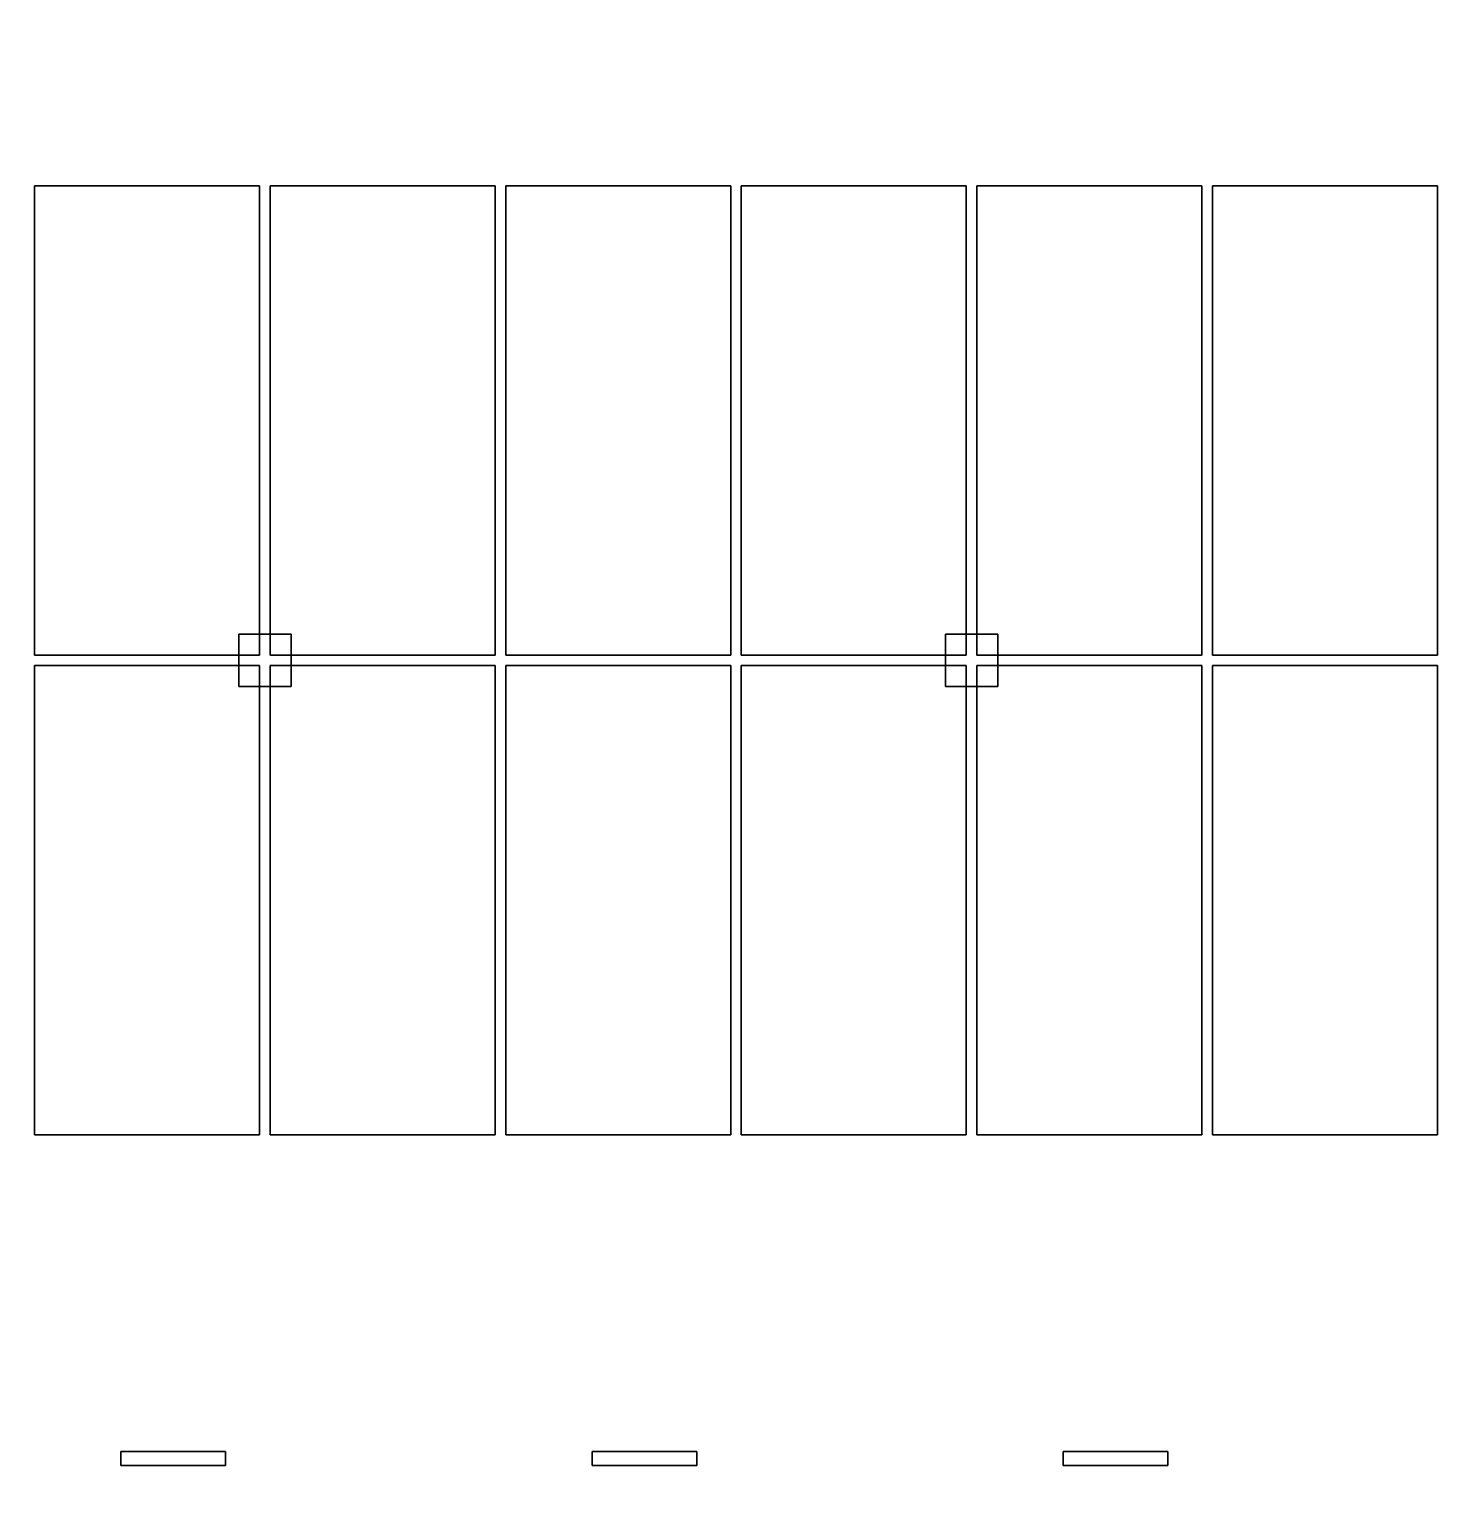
# Model space of a CAD drawing. Header units: metres. Extents: x 0 to 120, y -8 to 55.
# Drawn here: x 85.8 to 102, y 8.74 to 25.53 of the extents above; entities that cross this region are included whole.
import ezdxf

# ---------------------------------------------------------------- set-up
doc = ezdxf.new("R2010")
doc.units = ezdxf.units.M

msp = doc.modelspace()

# ---------------------------------------------------------------- linework, layer by layer
at = {"layer": 'COLUMN', "color": 7}
for points in [[(88.2, 18, -3.4), (88.2, 18.6, -3.4), (88.8, 18.6, -3.4), (88.8, 18, -3.4)], [(88.2, 18, -0.3), (88.8, 18, -0.3), (88.8, 18.6, -0.3), (88.2, 18.6, -0.3)], [(88.8, 18.6, -3.4), (88.2, 18.6, -3.4), (88.2, 18.6, -0.3), (88.8, 18.6, -0.3)], [(88.2, 18.6, -3.4), (88.2, 18, -3.4), (88.2, 18, -0.3), (88.2, 18.6, -0.3)], [(88.2, 18, -6.8), (88.2, 18.6, -6.8), (88.8, 18.6, -6.8), (88.8, 18, -6.8)], [(88.2, 18, -3.7), (88.8, 18, -3.7), (88.8, 18.6, -3.7), (88.2, 18.6, -3.7)], [(88.8, 18.6, -6.8), (88.2, 18.6, -6.8), (88.2, 18.6, -3.7), (88.8, 18.6, -3.7)], [(88.2, 18.6, -6.8), (88.2, 18, -6.8), (88.2, 18, -3.7), (88.2, 18.6, -3.7)], [(88.2, 18, -10.2), (88.2, 18.6, -10.2), (88.8, 18.6, -10.2), (88.8, 18, -10.2)], [(88.2, 18, -7.1), (88.8, 18, -7.1), (88.8, 18.6, -7.1), (88.2, 18.6, -7.1)], [(88.8, 18.6, -10.2), (88.2, 18.6, -10.2), (88.2, 18.6, -7.1), (88.8, 18.6, -7.1)], [(88.2, 18.6, -10.2), (88.2, 18, -10.2), (88.2, 18, -7.1), (88.2, 18.6, -7.1)], [(88.8, 18, -3.4), (88.8, 18.6, -3.4), (88.8, 18.6, -0.3), (88.8, 18, -0.3)], [(88.8, 18, -6.8), (88.8, 18.6, -6.8), (88.8, 18.6, -3.7), (88.8, 18, -3.7)], [(88.8, 18, -10.2), (88.8, 18.6, -10.2), (88.8, 18.6, -7.1), (88.8, 18, -7.1)], [(96.3, 18, -3.4), (96.3, 18.6, -3.4), (96.9, 18.6, -3.4), (96.9, 18, -3.4)], [(96.3, 18, -0.3), (96.9, 18, -0.3), (96.9, 18.6, -0.3), (96.3, 18.6, -0.3)], [(96.9, 18.6, -3.4), (96.3, 18.6, -3.4), (96.3, 18.6, -0.3), (96.9, 18.6, -0.3)], [(96.3, 18.6, -3.4), (96.3, 18, -3.4), (96.3, 18, -0.3), (96.3, 18.6, -0.3)], [(96.3, 18, -6.8), (96.3, 18.6, -6.8), (96.9, 18.6, -6.8), (96.9, 18, -6.8)], [(96.3, 18, -3.7), (96.9, 18, -3.7), (96.9, 18.6, -3.7), (96.3, 18.6, -3.7)], [(96.9, 18.6, -6.8), (96.3, 18.6, -6.8), (96.3, 18.6, -3.7), (96.9, 18.6, -3.7)], [(96.3, 18.6, -6.8), (96.3, 18, -6.8), (96.3, 18, -3.7), (96.3, 18.6, -3.7)], [(96.3, 18, -10.2), (96.3, 18.6, -10.2), (96.9, 18.6, -10.2), (96.9, 18, -10.2)], [(96.3, 18, -7.1), (96.9, 18, -7.1), (96.9, 18.6, -7.1), (96.3, 18.6, -7.1)], [(96.9, 18.6, -10.2), (96.3, 18.6, -10.2), (96.3, 18.6, -7.1), (96.9, 18.6, -7.1)], [(96.3, 18.6, -10.2), (96.3, 18, -10.2), (96.3, 18, -7.1), (96.3, 18.6, -7.1)], [(96.9, 18, -3.4), (96.9, 18.6, -3.4), (96.9, 18.6, -0.3), (96.9, 18, -0.3)], [(96.9, 18, -6.8), (96.9, 18.6, -6.8), (96.9, 18.6, -3.7), (96.9, 18, -3.7)], [(96.9, 18, -10.2), (96.9, 18.6, -10.2), (96.9, 18.6, -7.1), (96.9, 18, -7.1)], [(88.2, 18, -3.4), (88.8, 18, -3.4), (88.8, 18, -0.3), (88.2, 18, -0.3)], [(88.2, 18, -6.8), (88.8, 18, -6.8), (88.8, 18, -3.7), (88.2, 18, -3.7)], [(88.2, 18, -10.2), (88.8, 18, -10.2), (88.8, 18, -7.1), (88.2, 18, -7.1)], [(96.3, 18, -3.4), (96.9, 18, -3.4), (96.9, 18, -0.3), (96.3, 18, -0.3)], [(96.3, 18, -6.8), (96.9, 18, -6.8), (96.9, 18, -3.7), (96.3, 18, -3.7)], [(96.3, 18, -10.2), (96.9, 18, -10.2), (96.9, 18, -7.1), (96.3, 18, -7.1)]]:
    msp.add_3dface(points, dxfattribs=at)
at = {"layer": 'LIGHT', "color": 2}
for points in [[(86.85, 9.07, -0.4), (86.85, 9.23, -0.4), (88.05, 9.23, -0.4), (88.05, 9.07, -0.4)], [(86.85, 9.07, -0.3), (88.05, 9.07, -0.3), (88.05, 9.23, -0.3), (86.85, 9.23, -0.3)], [(88.05, 9.23, -0.4), (86.85, 9.23, -0.4), (86.85, 9.23, -0.3), (88.05, 9.23, -0.3)], [(86.85, 9.23, -0.4), (86.85, 9.07, -0.4), (86.85, 9.07, -0.3), (86.85, 9.23, -0.3)], [(86.85, 9.07, -3.8), (86.85, 9.23, -3.8), (88.05, 9.23, -3.8), (88.05, 9.07, -3.8)], [(86.85, 9.07, -3.7), (88.05, 9.07, -3.7), (88.05, 9.23, -3.7), (86.85, 9.23, -3.7)], [(88.05, 9.23, -3.8), (86.85, 9.23, -3.8), (86.85, 9.23, -3.7), (88.05, 9.23, -3.7)], [(86.85, 9.23, -3.8), (86.85, 9.07, -3.8), (86.85, 9.07, -3.7), (86.85, 9.23, -3.7)], [(86.85, 9.07, -7.2), (86.85, 9.23, -7.2), (88.05, 9.23, -7.2), (88.05, 9.07, -7.2)], [(86.85, 9.07, -7.1), (88.05, 9.07, -7.1), (88.05, 9.23, -7.1), (86.85, 9.23, -7.1)], [(88.05, 9.23, -7.2), (86.85, 9.23, -7.2), (86.85, 9.23, -7.1), (88.05, 9.23, -7.1)], [(86.85, 9.23, -7.2), (86.85, 9.07, -7.2), (86.85, 9.07, -7.1), (86.85, 9.23, -7.1)], [(88.05, 9.07, -0.4), (88.05, 9.23, -0.4), (88.05, 9.23, -0.3), (88.05, 9.07, -0.3)], [(88.05, 9.07, -3.8), (88.05, 9.23, -3.8), (88.05, 9.23, -3.7), (88.05, 9.07, -3.7)], [(88.05, 9.07, -7.2), (88.05, 9.23, -7.2), (88.05, 9.23, -7.1), (88.05, 9.07, -7.1)], [(92.25, 9.07, -0.4), (92.25, 9.23, -0.4), (93.45, 9.23, -0.4), (93.45, 9.07, -0.4)], [(92.25, 9.07, -0.3), (93.45, 9.07, -0.3), (93.45, 9.23, -0.3), (92.25, 9.23, -0.3)], [(93.45, 9.23, -0.4), (92.25, 9.23, -0.4), (92.25, 9.23, -0.3), (93.45, 9.23, -0.3)], [(92.25, 9.23, -0.4), (92.25, 9.07, -0.4), (92.25, 9.07, -0.3), (92.25, 9.23, -0.3)], [(92.25, 9.07, -3.8), (92.25, 9.23, -3.8), (93.45, 9.23, -3.8), (93.45, 9.07, -3.8)], [(92.25, 9.07, -3.7), (93.45, 9.07, -3.7), (93.45, 9.23, -3.7), (92.25, 9.23, -3.7)], [(93.45, 9.23, -3.8), (92.25, 9.23, -3.8), (92.25, 9.23, -3.7), (93.45, 9.23, -3.7)], [(92.25, 9.23, -3.8), (92.25, 9.07, -3.8), (92.25, 9.07, -3.7), (92.25, 9.23, -3.7)], [(92.25, 9.07, -7.2), (92.25, 9.23, -7.2), (93.45, 9.23, -7.2), (93.45, 9.07, -7.2)], [(92.25, 9.07, -7.1), (93.45, 9.07, -7.1), (93.45, 9.23, -7.1), (92.25, 9.23, -7.1)], [(93.45, 9.23, -7.2), (92.25, 9.23, -7.2), (92.25, 9.23, -7.1), (93.45, 9.23, -7.1)], [(92.25, 9.23, -7.2), (92.25, 9.07, -7.2), (92.25, 9.07, -7.1), (92.25, 9.23, -7.1)], [(93.45, 9.07, -0.4), (93.45, 9.23, -0.4), (93.45, 9.23, -0.3), (93.45, 9.07, -0.3)], [(93.45, 9.07, -3.8), (93.45, 9.23, -3.8), (93.45, 9.23, -3.7), (93.45, 9.07, -3.7)], [(93.45, 9.07, -7.2), (93.45, 9.23, -7.2), (93.45, 9.23, -7.1), (93.45, 9.07, -7.1)], [(97.65, 9.07, -0.4), (97.65, 9.23, -0.4), (98.85, 9.23, -0.4), (98.85, 9.07, -0.4)], [(97.65, 9.07, -0.3), (98.85, 9.07, -0.3), (98.85, 9.23, -0.3), (97.65, 9.23, -0.3)], [(98.85, 9.23, -0.4), (97.65, 9.23, -0.4), (97.65, 9.23, -0.3), (98.85, 9.23, -0.3)], [(97.65, 9.23, -0.4), (97.65, 9.07, -0.4), (97.65, 9.07, -0.3), (97.65, 9.23, -0.3)], [(97.65, 9.07, -3.8), (97.65, 9.23, -3.8), (98.85, 9.23, -3.8), (98.85, 9.07, -3.8)], [(97.65, 9.07, -3.7), (98.85, 9.07, -3.7), (98.85, 9.23, -3.7), (97.65, 9.23, -3.7)], [(98.85, 9.23, -3.8), (97.65, 9.23, -3.8), (97.65, 9.23, -3.7), (98.85, 9.23, -3.7)], [(97.65, 9.23, -3.8), (97.65, 9.07, -3.8), (97.65, 9.07, -3.7), (97.65, 9.23, -3.7)], [(97.65, 9.07, -7.2), (97.65, 9.23, -7.2), (98.85, 9.23, -7.2), (98.85, 9.07, -7.2)], [(97.65, 9.07, -7.1), (98.85, 9.07, -7.1), (98.85, 9.23, -7.1), (97.65, 9.23, -7.1)], [(98.85, 9.23, -7.2), (97.65, 9.23, -7.2), (97.65, 9.23, -7.1), (98.85, 9.23, -7.1)], [(97.65, 9.23, -7.2), (97.65, 9.07, -7.2), (97.65, 9.07, -7.1), (97.65, 9.23, -7.1)], [(98.85, 9.07, -0.4), (98.85, 9.23, -0.4), (98.85, 9.23, -0.3), (98.85, 9.07, -0.3)], [(98.85, 9.07, -3.8), (98.85, 9.23, -3.8), (98.85, 9.23, -3.7), (98.85, 9.07, -3.7)], [(98.85, 9.07, -7.2), (98.85, 9.23, -7.2), (98.85, 9.23, -7.1), (98.85, 9.07, -7.1)], [(86.85, 9.07, -0.4), (88.05, 9.07, -0.4), (88.05, 9.07, -0.3), (86.85, 9.07, -0.3)], [(86.85, 9.07, -3.8), (88.05, 9.07, -3.8), (88.05, 9.07, -3.7), (86.85, 9.07, -3.7)], [(86.85, 9.07, -7.2), (88.05, 9.07, -7.2), (88.05, 9.07, -7.1), (86.85, 9.07, -7.1)], [(92.25, 9.07, -0.4), (93.45, 9.07, -0.4), (93.45, 9.07, -0.3), (92.25, 9.07, -0.3)], [(92.25, 9.07, -3.8), (93.45, 9.07, -3.8), (93.45, 9.07, -3.7), (92.25, 9.07, -3.7)], [(92.25, 9.07, -7.2), (93.45, 9.07, -7.2), (93.45, 9.07, -7.1), (92.25, 9.07, -7.1)], [(97.65, 9.07, -0.4), (98.85, 9.07, -0.4), (98.85, 9.07, -0.3), (97.65, 9.07, -0.3)], [(97.65, 9.07, -3.8), (98.85, 9.07, -3.8), (98.85, 9.07, -3.7), (97.65, 9.07, -3.7)], [(97.65, 9.07, -7.2), (98.85, 9.07, -7.2), (98.85, 9.07, -7.1), (97.65, 9.07, -7.1)]]:
    msp.add_3dface(points, dxfattribs=at)
at = {"layer": 'ROOF', "color": 3}
for points in [[(0, 0, -0.3), (0, 54.9, -0.3), (120, 54.9, -0.3), (120, 0, -0.3)], [(0, 0), (120, 0), (120, 54.9), (0, 54.9)]]:
    msp.add_3dface(points, dxfattribs=at)
at = {"layer": 'SLAB', "color": 8}
for points in [[(0, 0, -3.7), (0, 54.9, -3.7), (120, 54.9, -3.7), (120, 0, -3.7)], [(0, 0, -3.4), (120, 0, -3.4), (120, 54.9, -3.4), (0, 54.9, -3.4)], [(0, 0, -7.1), (0, 54.9, -7.1), (120, 54.9, -7.1), (120, 0, -7.1)], [(0, 0, -6.8), (120, 0, -6.8), (120, 54.9, -6.8), (0, 54.9, -6.8)], [(0, 0, -10.8), (0, 54.9, -10.8), (120, 54.9, -10.8), (120, 0, -10.8)], [(0, 0, -10.2), (120, 0, -10.2), (120, 54.9, -10.2), (0, 54.9, -10.2)]]:
    msp.add_3dface(points, dxfattribs=at)
at = {"layer": 'STALL_EV', "color": 90}
for points in [[(85.86, 12.86, -6.795), (85.86, 18.24, -6.795), (88.44, 18.24, -6.795), (88.44, 12.86, -6.795)], [(85.86, 12.86, -6.785), (88.44, 12.86, -6.785), (88.44, 18.24, -6.785), (85.86, 18.24, -6.785)], [(88.44, 18.24, -6.795), (85.86, 18.24, -6.795), (85.86, 18.24, -6.785), (88.44, 18.24, -6.785)], [(85.86, 18.24, -6.795), (85.86, 12.86, -6.795), (85.86, 12.86, -6.785), (85.86, 18.24, -6.785)], [(88.44, 12.86, -6.795), (88.44, 18.24, -6.795), (88.44, 18.24, -6.785), (88.44, 12.86, -6.785)], [(88.56, 12.86, -6.795), (88.56, 18.24, -6.795), (91.14, 18.24, -6.795), (91.14, 12.86, -6.795)], [(88.56, 12.86, -6.785), (91.14, 12.86, -6.785), (91.14, 18.24, -6.785), (88.56, 18.24, -6.785)], [(91.14, 18.24, -6.795), (88.56, 18.24, -6.795), (88.56, 18.24, -6.785), (91.14, 18.24, -6.785)], [(88.56, 18.24, -6.795), (88.56, 12.86, -6.795), (88.56, 12.86, -6.785), (88.56, 18.24, -6.785)], [(91.14, 12.86, -6.795), (91.14, 18.24, -6.795), (91.14, 18.24, -6.785), (91.14, 12.86, -6.785)], [(91.26, 12.86, -6.795), (91.26, 18.24, -6.795), (93.84, 18.24, -6.795), (93.84, 12.86, -6.795)], [(91.26, 12.86, -6.785), (93.84, 12.86, -6.785), (93.84, 18.24, -6.785), (91.26, 18.24, -6.785)], [(93.84, 18.24, -6.795), (91.26, 18.24, -6.795), (91.26, 18.24, -6.785), (93.84, 18.24, -6.785)], [(91.26, 18.24, -6.795), (91.26, 12.86, -6.795), (91.26, 12.86, -6.785), (91.26, 18.24, -6.785)], [(93.84, 12.86, -6.795), (93.84, 18.24, -6.795), (93.84, 18.24, -6.785), (93.84, 12.86, -6.785)], [(93.96, 12.86, -6.795), (93.96, 18.24, -6.795), (96.54, 18.24, -6.795), (96.54, 12.86, -6.795)], [(93.96, 12.86, -6.785), (96.54, 12.86, -6.785), (96.54, 18.24, -6.785), (93.96, 18.24, -6.785)], [(96.54, 18.24, -6.795), (93.96, 18.24, -6.795), (93.96, 18.24, -6.785), (96.54, 18.24, -6.785)], [(93.96, 18.24, -6.795), (93.96, 12.86, -6.795), (93.96, 12.86, -6.785), (93.96, 18.24, -6.785)], [(96.54, 12.86, -6.795), (96.54, 18.24, -6.795), (96.54, 18.24, -6.785), (96.54, 12.86, -6.785)], [(96.66, 12.86, -6.795), (96.66, 18.24, -6.795), (99.24, 18.24, -6.795), (99.24, 12.86, -6.795)], [(96.66, 12.86, -6.785), (99.24, 12.86, -6.785), (99.24, 18.24, -6.785), (96.66, 18.24, -6.785)], [(99.24, 18.24, -6.795), (96.66, 18.24, -6.795), (96.66, 18.24, -6.785), (99.24, 18.24, -6.785)], [(96.66, 18.24, -6.795), (96.66, 12.86, -6.795), (96.66, 12.86, -6.785), (96.66, 18.24, -6.785)], [(99.24, 12.86, -6.795), (99.24, 18.24, -6.795), (99.24, 18.24, -6.785), (99.24, 12.86, -6.785)], [(99.36, 12.86, -6.795), (99.36, 18.24, -6.795), (101.94, 18.24, -6.795), (101.94, 12.86, -6.795)], [(99.36, 12.86, -6.785), (101.94, 12.86, -6.785), (101.94, 18.24, -6.785), (99.36, 18.24, -6.785)], [(101.94, 18.24, -6.795), (99.36, 18.24, -6.795), (99.36, 18.24, -6.785), (101.94, 18.24, -6.785)], [(99.36, 18.24, -6.795), (99.36, 12.86, -6.795), (99.36, 12.86, -6.785), (99.36, 18.24, -6.785)], [(101.94, 12.86, -6.795), (101.94, 18.24, -6.795), (101.94, 18.24, -6.785), (101.94, 12.86, -6.785)], [(85.86, 12.86, -6.795), (88.44, 12.86, -6.795), (88.44, 12.86, -6.785), (85.86, 12.86, -6.785)], [(88.56, 12.86, -6.795), (91.14, 12.86, -6.795), (91.14, 12.86, -6.785), (88.56, 12.86, -6.785)], [(91.26, 12.86, -6.795), (93.84, 12.86, -6.795), (93.84, 12.86, -6.785), (91.26, 12.86, -6.785)], [(93.96, 12.86, -6.795), (96.54, 12.86, -6.795), (96.54, 12.86, -6.785), (93.96, 12.86, -6.785)], [(96.66, 12.86, -6.795), (99.24, 12.86, -6.795), (99.24, 12.86, -6.785), (96.66, 12.86, -6.785)], [(99.36, 12.86, -6.795), (101.94, 12.86, -6.795), (101.94, 12.86, -6.785), (99.36, 12.86, -6.785)]]:
    msp.add_3dface(points, dxfattribs=at)
at = {"layer": 'STALL_GENERAL', "color": 254}
for points in [[(85.86, 18.36, -10.195), (85.86, 23.74, -10.195), (88.44, 23.74, -10.195), (88.44, 18.36, -10.195)], [(85.86, 18.36, -10.185), (88.44, 18.36, -10.185), (88.44, 23.74, -10.185), (85.86, 23.74, -10.185)], [(88.44, 23.74, -10.195), (85.86, 23.74, -10.195), (85.86, 23.74, -10.185), (88.44, 23.74, -10.185)], [(85.86, 23.74, -10.195), (85.86, 18.36, -10.195), (85.86, 18.36, -10.185), (85.86, 23.74, -10.185)], [(88.44, 18.36, -10.195), (88.44, 23.74, -10.195), (88.44, 23.74, -10.185), (88.44, 18.36, -10.185)], [(88.56, 18.36, -10.195), (88.56, 23.74, -10.195), (91.14, 23.74, -10.195), (91.14, 18.36, -10.195)], [(88.56, 18.36, -10.185), (91.14, 18.36, -10.185), (91.14, 23.74, -10.185), (88.56, 23.74, -10.185)], [(91.14, 23.74, -10.195), (88.56, 23.74, -10.195), (88.56, 23.74, -10.185), (91.14, 23.74, -10.185)], [(88.56, 23.74, -10.195), (88.56, 18.36, -10.195), (88.56, 18.36, -10.185), (88.56, 23.74, -10.185)], [(91.14, 18.36, -10.195), (91.14, 23.74, -10.195), (91.14, 23.74, -10.185), (91.14, 18.36, -10.185)], [(91.26, 18.36, -10.195), (91.26, 23.74, -10.195), (93.84, 23.74, -10.195), (93.84, 18.36, -10.195)], [(91.26, 18.36, -10.185), (93.84, 18.36, -10.185), (93.84, 23.74, -10.185), (91.26, 23.74, -10.185)], [(93.84, 23.74, -10.195), (91.26, 23.74, -10.195), (91.26, 23.74, -10.185), (93.84, 23.74, -10.185)], [(91.26, 23.74, -10.195), (91.26, 18.36, -10.195), (91.26, 18.36, -10.185), (91.26, 23.74, -10.185)], [(93.84, 18.36, -10.195), (93.84, 23.74, -10.195), (93.84, 23.74, -10.185), (93.84, 18.36, -10.185)], [(93.96, 18.36, -10.195), (93.96, 23.74, -10.195), (96.54, 23.74, -10.195), (96.54, 18.36, -10.195)], [(93.96, 18.36, -10.185), (96.54, 18.36, -10.185), (96.54, 23.74, -10.185), (93.96, 23.74, -10.185)], [(96.54, 23.74, -10.195), (93.96, 23.74, -10.195), (93.96, 23.74, -10.185), (96.54, 23.74, -10.185)], [(93.96, 23.74, -10.195), (93.96, 18.36, -10.195), (93.96, 18.36, -10.185), (93.96, 23.74, -10.185)], [(96.54, 18.36, -10.195), (96.54, 23.74, -10.195), (96.54, 23.74, -10.185), (96.54, 18.36, -10.185)], [(96.66, 18.36, -10.195), (96.66, 23.74, -10.195), (99.24, 23.74, -10.195), (99.24, 18.36, -10.195)], [(96.66, 18.36, -10.185), (99.24, 18.36, -10.185), (99.24, 23.74, -10.185), (96.66, 23.74, -10.185)], [(99.24, 23.74, -10.195), (96.66, 23.74, -10.195), (96.66, 23.74, -10.185), (99.24, 23.74, -10.185)], [(96.66, 23.74, -10.195), (96.66, 18.36, -10.195), (96.66, 18.36, -10.185), (96.66, 23.74, -10.185)], [(99.24, 18.36, -10.195), (99.24, 23.74, -10.195), (99.24, 23.74, -10.185), (99.24, 18.36, -10.185)], [(99.36, 18.36, -10.195), (99.36, 23.74, -10.195), (101.94, 23.74, -10.195), (101.94, 18.36, -10.195)], [(99.36, 18.36, -10.185), (101.94, 18.36, -10.185), (101.94, 23.74, -10.185), (99.36, 23.74, -10.185)], [(101.94, 23.74, -10.195), (99.36, 23.74, -10.195), (99.36, 23.74, -10.185), (101.94, 23.74, -10.185)], [(99.36, 23.74, -10.195), (99.36, 18.36, -10.195), (99.36, 18.36, -10.185), (99.36, 23.74, -10.185)], [(101.94, 18.36, -10.195), (101.94, 23.74, -10.195), (101.94, 23.74, -10.185), (101.94, 18.36, -10.185)], [(85.86, 18.36, -10.195), (88.44, 18.36, -10.195), (88.44, 18.36, -10.185), (85.86, 18.36, -10.185)], [(88.56, 18.36, -10.195), (91.14, 18.36, -10.195), (91.14, 18.36, -10.185), (88.56, 18.36, -10.185)], [(91.26, 18.36, -10.195), (93.84, 18.36, -10.195), (93.84, 18.36, -10.185), (91.26, 18.36, -10.185)], [(93.96, 18.36, -10.195), (96.54, 18.36, -10.195), (96.54, 18.36, -10.185), (93.96, 18.36, -10.185)], [(96.66, 18.36, -10.195), (99.24, 18.36, -10.195), (99.24, 18.36, -10.185), (96.66, 18.36, -10.185)], [(99.36, 18.36, -10.195), (101.94, 18.36, -10.195), (101.94, 18.36, -10.185), (99.36, 18.36, -10.185)], [(85.86, 12.86, -10.195), (85.86, 18.24, -10.195), (88.44, 18.24, -10.195), (88.44, 12.86, -10.195)], [(85.86, 12.86, -10.185), (88.44, 12.86, -10.185), (88.44, 18.24, -10.185), (85.86, 18.24, -10.185)], [(88.44, 18.24, -10.195), (85.86, 18.24, -10.195), (85.86, 18.24, -10.185), (88.44, 18.24, -10.185)], [(85.86, 18.24, -10.195), (85.86, 12.86, -10.195), (85.86, 12.86, -10.185), (85.86, 18.24, -10.185)], [(88.44, 12.86, -10.195), (88.44, 18.24, -10.195), (88.44, 18.24, -10.185), (88.44, 12.86, -10.185)], [(88.56, 12.86, -10.195), (88.56, 18.24, -10.195), (91.14, 18.24, -10.195), (91.14, 12.86, -10.195)], [(88.56, 12.86, -10.185), (91.14, 12.86, -10.185), (91.14, 18.24, -10.185), (88.56, 18.24, -10.185)], [(91.14, 18.24, -10.195), (88.56, 18.24, -10.195), (88.56, 18.24, -10.185), (91.14, 18.24, -10.185)], [(88.56, 18.24, -10.195), (88.56, 12.86, -10.195), (88.56, 12.86, -10.185), (88.56, 18.24, -10.185)], [(91.14, 12.86, -10.195), (91.14, 18.24, -10.195), (91.14, 18.24, -10.185), (91.14, 12.86, -10.185)], [(91.26, 12.86, -10.195), (91.26, 18.24, -10.195), (93.84, 18.24, -10.195), (93.84, 12.86, -10.195)], [(91.26, 12.86, -10.185), (93.84, 12.86, -10.185), (93.84, 18.24, -10.185), (91.26, 18.24, -10.185)], [(93.84, 18.24, -10.195), (91.26, 18.24, -10.195), (91.26, 18.24, -10.185), (93.84, 18.24, -10.185)], [(91.26, 18.24, -10.195), (91.26, 12.86, -10.195), (91.26, 12.86, -10.185), (91.26, 18.24, -10.185)], [(93.84, 12.86, -10.195), (93.84, 18.24, -10.195), (93.84, 18.24, -10.185), (93.84, 12.86, -10.185)], [(93.96, 12.86, -10.195), (93.96, 18.24, -10.195), (96.54, 18.24, -10.195), (96.54, 12.86, -10.195)], [(93.96, 12.86, -10.185), (96.54, 12.86, -10.185), (96.54, 18.24, -10.185), (93.96, 18.24, -10.185)], [(96.54, 18.24, -10.195), (93.96, 18.24, -10.195), (93.96, 18.24, -10.185), (96.54, 18.24, -10.185)], [(93.96, 18.24, -10.195), (93.96, 12.86, -10.195), (93.96, 12.86, -10.185), (93.96, 18.24, -10.185)], [(96.54, 12.86, -10.195), (96.54, 18.24, -10.195), (96.54, 18.24, -10.185), (96.54, 12.86, -10.185)], [(96.66, 12.86, -10.195), (96.66, 18.24, -10.195), (99.24, 18.24, -10.195), (99.24, 12.86, -10.195)], [(96.66, 12.86, -10.185), (99.24, 12.86, -10.185), (99.24, 18.24, -10.185), (96.66, 18.24, -10.185)], [(99.24, 18.24, -10.195), (96.66, 18.24, -10.195), (96.66, 18.24, -10.185), (99.24, 18.24, -10.185)], [(96.66, 18.24, -10.195), (96.66, 12.86, -10.195), (96.66, 12.86, -10.185), (96.66, 18.24, -10.185)], [(99.24, 12.86, -10.195), (99.24, 18.24, -10.195), (99.24, 18.24, -10.185), (99.24, 12.86, -10.185)], [(99.36, 12.86, -10.195), (99.36, 18.24, -10.195), (101.94, 18.24, -10.195), (101.94, 12.86, -10.195)], [(99.36, 12.86, -10.185), (101.94, 12.86, -10.185), (101.94, 18.24, -10.185), (99.36, 18.24, -10.185)], [(101.94, 18.24, -10.195), (99.36, 18.24, -10.195), (99.36, 18.24, -10.185), (101.94, 18.24, -10.185)], [(99.36, 18.24, -10.195), (99.36, 12.86, -10.195), (99.36, 12.86, -10.185), (99.36, 18.24, -10.185)], [(101.94, 12.86, -10.195), (101.94, 18.24, -10.195), (101.94, 18.24, -10.185), (101.94, 12.86, -10.185)], [(85.86, 12.86, -10.195), (88.44, 12.86, -10.195), (88.44, 12.86, -10.185), (85.86, 12.86, -10.185)], [(88.56, 12.86, -10.195), (91.14, 12.86, -10.195), (91.14, 12.86, -10.185), (88.56, 12.86, -10.185)], [(91.26, 12.86, -10.195), (93.84, 12.86, -10.195), (93.84, 12.86, -10.185), (91.26, 12.86, -10.185)], [(93.96, 12.86, -10.195), (96.54, 12.86, -10.195), (96.54, 12.86, -10.185), (93.96, 12.86, -10.185)], [(96.66, 12.86, -10.195), (99.24, 12.86, -10.195), (99.24, 12.86, -10.185), (96.66, 12.86, -10.185)], [(99.36, 12.86, -10.195), (101.94, 12.86, -10.195), (101.94, 12.86, -10.185), (99.36, 12.86, -10.185)]]:
    msp.add_3dface(points, dxfattribs=at)
at = {"layer": 'STALL_STAFF', "color": 40}
for points in [[(85.86, 18.36, -3.395), (85.86, 23.74, -3.395), (88.44, 23.74, -3.395), (88.44, 18.36, -3.395)], [(85.86, 18.36, -3.385), (88.44, 18.36, -3.385), (88.44, 23.74, -3.385), (85.86, 23.74, -3.385)], [(88.44, 23.74, -3.395), (85.86, 23.74, -3.395), (85.86, 23.74, -3.385), (88.44, 23.74, -3.385)], [(85.86, 23.74, -3.395), (85.86, 18.36, -3.395), (85.86, 18.36, -3.385), (85.86, 23.74, -3.385)], [(85.86, 18.36, -6.795), (85.86, 23.74, -6.795), (88.44, 23.74, -6.795), (88.44, 18.36, -6.795)], [(85.86, 18.36, -6.785), (88.44, 18.36, -6.785), (88.44, 23.74, -6.785), (85.86, 23.74, -6.785)], [(88.44, 23.74, -6.795), (85.86, 23.74, -6.795), (85.86, 23.74, -6.785), (88.44, 23.74, -6.785)], [(85.86, 23.74, -6.795), (85.86, 18.36, -6.795), (85.86, 18.36, -6.785), (85.86, 23.74, -6.785)], [(88.44, 18.36, -3.395), (88.44, 23.74, -3.395), (88.44, 23.74, -3.385), (88.44, 18.36, -3.385)], [(88.44, 18.36, -6.795), (88.44, 23.74, -6.795), (88.44, 23.74, -6.785), (88.44, 18.36, -6.785)], [(88.56, 18.36, -3.395), (88.56, 23.74, -3.395), (91.14, 23.74, -3.395), (91.14, 18.36, -3.395)], [(88.56, 18.36, -3.385), (91.14, 18.36, -3.385), (91.14, 23.74, -3.385), (88.56, 23.74, -3.385)], [(91.14, 23.74, -3.395), (88.56, 23.74, -3.395), (88.56, 23.74, -3.385), (91.14, 23.74, -3.385)], [(88.56, 23.74, -3.395), (88.56, 18.36, -3.395), (88.56, 18.36, -3.385), (88.56, 23.74, -3.385)], [(88.56, 18.36, -6.795), (88.56, 23.74, -6.795), (91.14, 23.74, -6.795), (91.14, 18.36, -6.795)], [(88.56, 18.36, -6.785), (91.14, 18.36, -6.785), (91.14, 23.74, -6.785), (88.56, 23.74, -6.785)], [(91.14, 23.74, -6.795), (88.56, 23.74, -6.795), (88.56, 23.74, -6.785), (91.14, 23.74, -6.785)], [(88.56, 23.74, -6.795), (88.56, 18.36, -6.795), (88.56, 18.36, -6.785), (88.56, 23.74, -6.785)], [(91.14, 18.36, -3.395), (91.14, 23.74, -3.395), (91.14, 23.74, -3.385), (91.14, 18.36, -3.385)], [(91.14, 18.36, -6.795), (91.14, 23.74, -6.795), (91.14, 23.74, -6.785), (91.14, 18.36, -6.785)], [(91.26, 18.36, -3.395), (91.26, 23.74, -3.395), (93.84, 23.74, -3.395), (93.84, 18.36, -3.395)], [(91.26, 18.36, -3.385), (93.84, 18.36, -3.385), (93.84, 23.74, -3.385), (91.26, 23.74, -3.385)], [(93.84, 23.74, -3.395), (91.26, 23.74, -3.395), (91.26, 23.74, -3.385), (93.84, 23.74, -3.385)], [(91.26, 23.74, -3.395), (91.26, 18.36, -3.395), (91.26, 18.36, -3.385), (91.26, 23.74, -3.385)], [(91.26, 18.36, -6.795), (91.26, 23.74, -6.795), (93.84, 23.74, -6.795), (93.84, 18.36, -6.795)], [(91.26, 18.36, -6.785), (93.84, 18.36, -6.785), (93.84, 23.74, -6.785), (91.26, 23.74, -6.785)], [(93.84, 23.74, -6.795), (91.26, 23.74, -6.795), (91.26, 23.74, -6.785), (93.84, 23.74, -6.785)], [(91.26, 23.74, -6.795), (91.26, 18.36, -6.795), (91.26, 18.36, -6.785), (91.26, 23.74, -6.785)], [(93.84, 18.36, -3.395), (93.84, 23.74, -3.395), (93.84, 23.74, -3.385), (93.84, 18.36, -3.385)], [(93.84, 18.36, -6.795), (93.84, 23.74, -6.795), (93.84, 23.74, -6.785), (93.84, 18.36, -6.785)], [(93.96, 18.36, -3.395), (93.96, 23.74, -3.395), (96.54, 23.74, -3.395), (96.54, 18.36, -3.395)], [(93.96, 18.36, -3.385), (96.54, 18.36, -3.385), (96.54, 23.74, -3.385), (93.96, 23.74, -3.385)], [(96.54, 23.74, -3.395), (93.96, 23.74, -3.395), (93.96, 23.74, -3.385), (96.54, 23.74, -3.385)], [(93.96, 23.74, -3.395), (93.96, 18.36, -3.395), (93.96, 18.36, -3.385), (93.96, 23.74, -3.385)], [(93.96, 18.36, -6.795), (93.96, 23.74, -6.795), (96.54, 23.74, -6.795), (96.54, 18.36, -6.795)], [(93.96, 18.36, -6.785), (96.54, 18.36, -6.785), (96.54, 23.74, -6.785), (93.96, 23.74, -6.785)], [(96.54, 23.74, -6.795), (93.96, 23.74, -6.795), (93.96, 23.74, -6.785), (96.54, 23.74, -6.785)], [(93.96, 23.74, -6.795), (93.96, 18.36, -6.795), (93.96, 18.36, -6.785), (93.96, 23.74, -6.785)], [(96.54, 18.36, -3.395), (96.54, 23.74, -3.395), (96.54, 23.74, -3.385), (96.54, 18.36, -3.385)], [(96.54, 18.36, -6.795), (96.54, 23.74, -6.795), (96.54, 23.74, -6.785), (96.54, 18.36, -6.785)], [(96.66, 18.36, -3.395), (96.66, 23.74, -3.395), (99.24, 23.74, -3.395), (99.24, 18.36, -3.395)], [(96.66, 18.36, -3.385), (99.24, 18.36, -3.385), (99.24, 23.74, -3.385), (96.66, 23.74, -3.385)], [(99.24, 23.74, -3.395), (96.66, 23.74, -3.395), (96.66, 23.74, -3.385), (99.24, 23.74, -3.385)], [(96.66, 23.74, -3.395), (96.66, 18.36, -3.395), (96.66, 18.36, -3.385), (96.66, 23.74, -3.385)], [(96.66, 18.36, -6.795), (96.66, 23.74, -6.795), (99.24, 23.74, -6.795), (99.24, 18.36, -6.795)], [(96.66, 18.36, -6.785), (99.24, 18.36, -6.785), (99.24, 23.74, -6.785), (96.66, 23.74, -6.785)], [(99.24, 23.74, -6.795), (96.66, 23.74, -6.795), (96.66, 23.74, -6.785), (99.24, 23.74, -6.785)], [(96.66, 23.74, -6.795), (96.66, 18.36, -6.795), (96.66, 18.36, -6.785), (96.66, 23.74, -6.785)], [(99.24, 18.36, -3.395), (99.24, 23.74, -3.395), (99.24, 23.74, -3.385), (99.24, 18.36, -3.385)], [(99.24, 18.36, -6.795), (99.24, 23.74, -6.795), (99.24, 23.74, -6.785), (99.24, 18.36, -6.785)], [(99.36, 18.36, -3.395), (99.36, 23.74, -3.395), (101.94, 23.74, -3.395), (101.94, 18.36, -3.395)], [(99.36, 18.36, -3.385), (101.94, 18.36, -3.385), (101.94, 23.74, -3.385), (99.36, 23.74, -3.385)], [(101.94, 23.74, -3.395), (99.36, 23.74, -3.395), (99.36, 23.74, -3.385), (101.94, 23.74, -3.385)], [(99.36, 23.74, -3.395), (99.36, 18.36, -3.395), (99.36, 18.36, -3.385), (99.36, 23.74, -3.385)], [(99.36, 18.36, -6.795), (99.36, 23.74, -6.795), (101.94, 23.74, -6.795), (101.94, 18.36, -6.795)], [(99.36, 18.36, -6.785), (101.94, 18.36, -6.785), (101.94, 23.74, -6.785), (99.36, 23.74, -6.785)], [(101.94, 23.74, -6.795), (99.36, 23.74, -6.795), (99.36, 23.74, -6.785), (101.94, 23.74, -6.785)], [(99.36, 23.74, -6.795), (99.36, 18.36, -6.795), (99.36, 18.36, -6.785), (99.36, 23.74, -6.785)], [(101.94, 18.36, -3.395), (101.94, 23.74, -3.395), (101.94, 23.74, -3.385), (101.94, 18.36, -3.385)], [(101.94, 18.36, -6.795), (101.94, 23.74, -6.795), (101.94, 23.74, -6.785), (101.94, 18.36, -6.785)], [(85.86, 18.36, -3.395), (88.44, 18.36, -3.395), (88.44, 18.36, -3.385), (85.86, 18.36, -3.385)], [(85.86, 18.36, -6.795), (88.44, 18.36, -6.795), (88.44, 18.36, -6.785), (85.86, 18.36, -6.785)], [(88.56, 18.36, -3.395), (91.14, 18.36, -3.395), (91.14, 18.36, -3.385), (88.56, 18.36, -3.385)], [(88.56, 18.36, -6.795), (91.14, 18.36, -6.795), (91.14, 18.36, -6.785), (88.56, 18.36, -6.785)], [(91.26, 18.36, -3.395), (93.84, 18.36, -3.395), (93.84, 18.36, -3.385), (91.26, 18.36, -3.385)], [(91.26, 18.36, -6.795), (93.84, 18.36, -6.795), (93.84, 18.36, -6.785), (91.26, 18.36, -6.785)], [(93.96, 18.36, -3.395), (96.54, 18.36, -3.395), (96.54, 18.36, -3.385), (93.96, 18.36, -3.385)], [(93.96, 18.36, -6.795), (96.54, 18.36, -6.795), (96.54, 18.36, -6.785), (93.96, 18.36, -6.785)], [(96.66, 18.36, -3.395), (99.24, 18.36, -3.395), (99.24, 18.36, -3.385), (96.66, 18.36, -3.385)], [(96.66, 18.36, -6.795), (99.24, 18.36, -6.795), (99.24, 18.36, -6.785), (96.66, 18.36, -6.785)], [(99.36, 18.36, -3.395), (101.94, 18.36, -3.395), (101.94, 18.36, -3.385), (99.36, 18.36, -3.385)], [(99.36, 18.36, -6.795), (101.94, 18.36, -6.795), (101.94, 18.36, -6.785), (99.36, 18.36, -6.785)], [(85.86, 12.86, -3.395), (85.86, 18.24, -3.395), (88.44, 18.24, -3.395), (88.44, 12.86, -3.395)], [(85.86, 12.86, -3.385), (88.44, 12.86, -3.385), (88.44, 18.24, -3.385), (85.86, 18.24, -3.385)], [(88.44, 18.24, -3.395), (85.86, 18.24, -3.395), (85.86, 18.24, -3.385), (88.44, 18.24, -3.385)], [(85.86, 18.24, -3.395), (85.86, 12.86, -3.395), (85.86, 12.86, -3.385), (85.86, 18.24, -3.385)], [(88.44, 12.86, -3.395), (88.44, 18.24, -3.395), (88.44, 18.24, -3.385), (88.44, 12.86, -3.385)], [(88.56, 12.86, -3.395), (88.56, 18.24, -3.395), (91.14, 18.24, -3.395), (91.14, 12.86, -3.395)], [(88.56, 12.86, -3.385), (91.14, 12.86, -3.385), (91.14, 18.24, -3.385), (88.56, 18.24, -3.385)], [(91.14, 18.24, -3.395), (88.56, 18.24, -3.395), (88.56, 18.24, -3.385), (91.14, 18.24, -3.385)], [(88.56, 18.24, -3.395), (88.56, 12.86, -3.395), (88.56, 12.86, -3.385), (88.56, 18.24, -3.385)], [(91.14, 12.86, -3.395), (91.14, 18.24, -3.395), (91.14, 18.24, -3.385), (91.14, 12.86, -3.385)], [(91.26, 12.86, -3.395), (91.26, 18.24, -3.395), (93.84, 18.24, -3.395), (93.84, 12.86, -3.395)], [(91.26, 12.86, -3.385), (93.84, 12.86, -3.385), (93.84, 18.24, -3.385), (91.26, 18.24, -3.385)], [(93.84, 18.24, -3.395), (91.26, 18.24, -3.395), (91.26, 18.24, -3.385), (93.84, 18.24, -3.385)], [(91.26, 18.24, -3.395), (91.26, 12.86, -3.395), (91.26, 12.86, -3.385), (91.26, 18.24, -3.385)], [(93.84, 12.86, -3.395), (93.84, 18.24, -3.395), (93.84, 18.24, -3.385), (93.84, 12.86, -3.385)], [(93.96, 12.86, -3.395), (93.96, 18.24, -3.395), (96.54, 18.24, -3.395), (96.54, 12.86, -3.395)], [(93.96, 12.86, -3.385), (96.54, 12.86, -3.385), (96.54, 18.24, -3.385), (93.96, 18.24, -3.385)], [(96.54, 18.24, -3.395), (93.96, 18.24, -3.395), (93.96, 18.24, -3.385), (96.54, 18.24, -3.385)], [(93.96, 18.24, -3.395), (93.96, 12.86, -3.395), (93.96, 12.86, -3.385), (93.96, 18.24, -3.385)], [(96.54, 12.86, -3.395), (96.54, 18.24, -3.395), (96.54, 18.24, -3.385), (96.54, 12.86, -3.385)], [(96.66, 12.86, -3.395), (96.66, 18.24, -3.395), (99.24, 18.24, -3.395), (99.24, 12.86, -3.395)], [(96.66, 12.86, -3.385), (99.24, 12.86, -3.385), (99.24, 18.24, -3.385), (96.66, 18.24, -3.385)], [(99.24, 18.24, -3.395), (96.66, 18.24, -3.395), (96.66, 18.24, -3.385), (99.24, 18.24, -3.385)], [(96.66, 18.24, -3.395), (96.66, 12.86, -3.395), (96.66, 12.86, -3.385), (96.66, 18.24, -3.385)], [(99.24, 12.86, -3.395), (99.24, 18.24, -3.395), (99.24, 18.24, -3.385), (99.24, 12.86, -3.385)], [(99.36, 12.86, -3.395), (99.36, 18.24, -3.395), (101.94, 18.24, -3.395), (101.94, 12.86, -3.395)], [(99.36, 12.86, -3.385), (101.94, 12.86, -3.385), (101.94, 18.24, -3.385), (99.36, 18.24, -3.385)], [(101.94, 18.24, -3.395), (99.36, 18.24, -3.395), (99.36, 18.24, -3.385), (101.94, 18.24, -3.385)], [(99.36, 18.24, -3.395), (99.36, 12.86, -3.395), (99.36, 12.86, -3.385), (99.36, 18.24, -3.385)], [(101.94, 12.86, -3.395), (101.94, 18.24, -3.395), (101.94, 18.24, -3.385), (101.94, 12.86, -3.385)], [(85.86, 12.86, -3.395), (88.44, 12.86, -3.395), (88.44, 12.86, -3.385), (85.86, 12.86, -3.385)], [(88.56, 12.86, -3.395), (91.14, 12.86, -3.395), (91.14, 12.86, -3.385), (88.56, 12.86, -3.385)], [(91.26, 12.86, -3.395), (93.84, 12.86, -3.395), (93.84, 12.86, -3.385), (91.26, 12.86, -3.385)], [(93.96, 12.86, -3.395), (96.54, 12.86, -3.395), (96.54, 12.86, -3.385), (93.96, 12.86, -3.385)], [(96.66, 12.86, -3.395), (99.24, 12.86, -3.395), (99.24, 12.86, -3.385), (96.66, 12.86, -3.385)], [(99.36, 12.86, -3.395), (101.94, 12.86, -3.395), (101.94, 12.86, -3.385), (99.36, 12.86, -3.385)]]:
    msp.add_3dface(points, dxfattribs=at)

doc.saveas('drawing.dxf')
